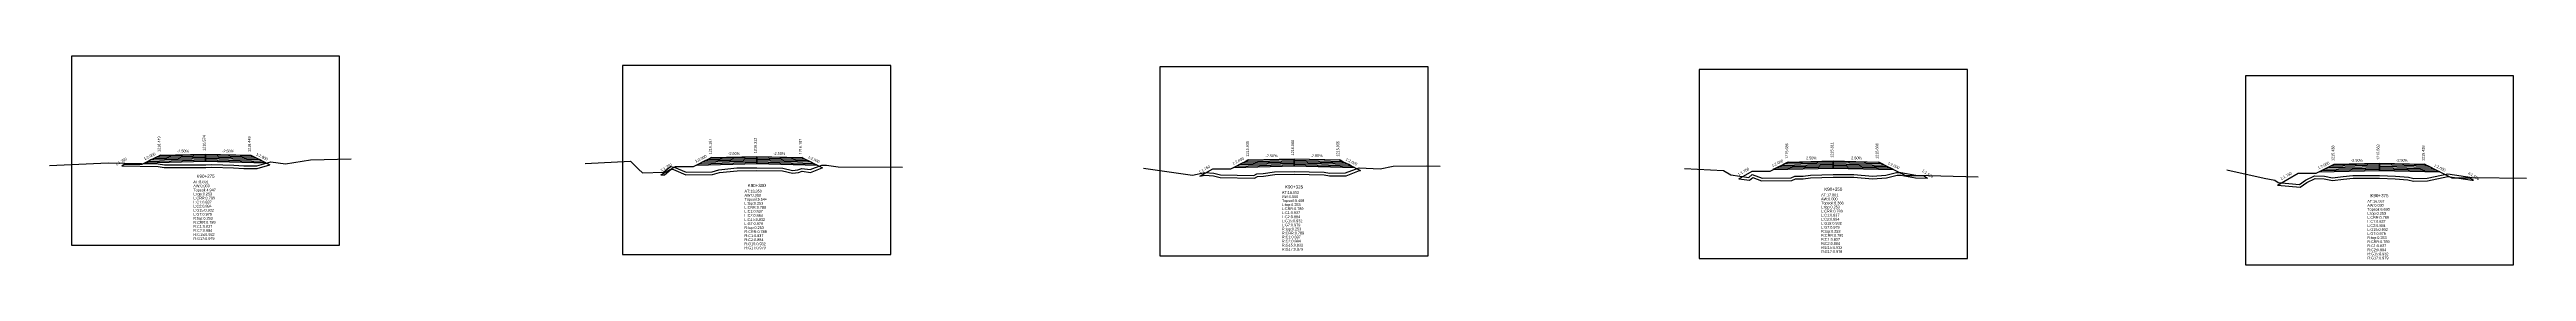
# Model space of a CAD drawing. Extents: x -7 to 78429, y 1189 to 1262.
# Drawn here: x 11349.6 to 11624, y 1204.3 to 1227.4 of the extents above; entities that cross this region are included whole.
import ezdxf
from ezdxf.enums import TextEntityAlignment as Align

# ---------------------------------------------------------------- set-up
doc = ezdxf.new("R2010")
doc.units = 0

msp = doc.modelspace()

# ---------------------------------------------------------------- linework, layer by layer
at = {"layer": 'A4_BORDER', "color": 7}
for points in [[(11352.027, 1206.438), (11381.727, 1206.438), (11381.727, 1227.438), (11352.027, 1227.438), (11352.027, 1206.438)], [(11413.076, 1205.405), (11442.776, 1205.405), (11442.776, 1226.405), (11413.076, 1226.405), (11413.076, 1205.405)], [(11472.597, 1205.256), (11502.297, 1205.256), (11502.297, 1226.256), (11472.597, 1226.256), (11472.597, 1205.256)], [(11532.326, 1204.99), (11562.026, 1204.99), (11562.026, 1225.99), (11532.326, 1225.99), (11532.326, 1204.99)], [(11592.822, 1204.287), (11622.522, 1204.287), (11622.522, 1225.287), (11592.822, 1225.287), (11592.822, 1204.287)]]:
    msp.add_lwpolyline(points, dxfattribs=at)
at = {"layer": 'CLEAR_GROUND', "color": 8}
for points in [[(11357.595, 1215.288), (11361.62, 1215.21), (11362.302, 1215.091), (11363.928, 1215.072), (11366.906, 1215.068), (11367.58, 1215.104), (11369.988, 1215.057), (11371.108, 1214.988), (11372.607, 1214.963), (11374.009, 1215.383)], [(11417.295, 1214.255), (11417.717, 1214.27), (11418.46, 1214.884), (11418.715, 1214.846), (11420.066, 1214.264), (11423.026, 1214.305), (11423.802, 1214.515), (11425.748, 1214.732), (11427.94, 1214.739), (11430.784, 1214.727), (11431.884, 1214.459), (11432.546, 1214.519), (11432.964, 1214.666), (11433.884, 1214.547), (11435.193, 1215.032), (11435.232, 1215.034)], [(11476.995, 1214.106), (11477.57, 1214.223), (11478.507, 1214.155), (11479.276, 1213.963), (11483.07, 1213.9), (11483.406, 1214.071), (11484.046, 1214.105), (11485.309, 1214.29), (11487.444, 1214.353), (11490.765, 1214.257), (11491.36, 1214.142), (11493.211, 1214.175), (11494.698, 1214.761), (11494.806, 1214.756)], [(11536.695, 1213.84), (11537.909, 1213.675), (11538.264, 1213.979), (11539.232, 1213.604), (11542.566, 1213.648), (11542.984, 1213.81), (11543.848, 1213.823), (11544.658, 1213.947), (11547.164, 1214.001), (11549.435, 1214.012), (11551.516, 1213.832), (11553.054, 1213.939), (11554.232, 1214.225), (11554.644, 1214.237), (11556.271, 1213.938), (11557.606, 1213.899)], [(11596.395, 1213.137), (11598.876, 1212.885), (11599.627, 1213.401), (11600.537, 1213.863), (11601.534, 1213.811), (11602.452, 1213.641), (11603.688, 1213.776), (11604.751, 1213.896), (11607.676, 1213.883), (11609.428, 1213.839), (11610.829, 1213.715), (11611.459, 1213.563), (11613.006, 1213.601), (11615.261, 1214.08), (11617.932, 1213.671), (11618.075, 1213.669)]]:
    msp.add_lwpolyline(points, dxfattribs=at)
at = {"layer": 'DESIGN_ROAD_TRIMMED', "color": 1}
for points in [[(11357.595, 1215.288), (11357.877, 1215.449), (11359.877, 1215.449), (11361.877, 1216.449), (11361.877, 1216.449), (11361.771, 1216.396), (11361.771, 1216.396), (11361.455, 1216.238), (11361.455, 1216.238), (11361.14, 1216.081), (11361.14, 1216.081), (11360.824, 1215.923), (11360.824, 1215.923), (11360.508, 1215.765), (11360.508, 1215.765), (11360.192, 1215.607), (11366.877, 1215.774), (11366.877, 1215.924), (11366.877, 1215.924), (11366.877, 1216.074), (11366.877, 1216.074), (11366.877, 1216.224), (11366.877, 1216.224), (11366.877, 1216.374), (11366.877, 1216.374), (11366.877, 1216.524), (11366.877, 1216.524), (11366.877, 1216.574), (11366.877, 1216.574), (11366.877, 1216.574), (11366.877, 1216.574), (11366.877, 1216.574), (11366.877, 1216.524), (11366.877, 1216.524), (11366.877, 1216.374), (11366.877, 1216.374), (11366.877, 1216.224), (11366.877, 1216.224), (11366.877, 1216.074), (11366.877, 1216.074), (11366.877, 1215.924), (11366.877, 1215.924), (11366.877, 1215.774), (11373.561, 1215.607), (11373.245, 1215.765), (11373.245, 1215.765), (11372.929, 1215.923), (11372.929, 1215.923), (11372.613, 1216.081), (11372.613, 1216.081), (11372.298, 1216.238), (11372.298, 1216.238), (11371.982, 1216.396), (11371.982, 1216.396), (11371.877, 1216.449), (11371.877, 1216.449), (11374.009, 1215.383)], [(11417.295, 1214.255), (11418.926, 1215.187), (11420.926, 1215.187), (11422.926, 1216.187), (11422.926, 1216.187), (11422.82, 1216.134), (11422.82, 1216.134), (11422.504, 1215.976), (11422.504, 1215.976), (11422.189, 1215.819), (11422.189, 1215.819), (11421.873, 1215.661), (11421.873, 1215.661), (11421.557, 1215.503), (11421.557, 1215.503), (11421.241, 1215.345), (11427.926, 1215.512), (11427.926, 1215.662), (11427.926, 1215.662), (11427.926, 1215.812), (11427.926, 1215.812), (11427.926, 1215.962), (11427.926, 1215.962), (11427.926, 1216.112), (11427.926, 1216.112), (11427.926, 1216.262), (11427.926, 1216.262), (11427.926, 1216.312), (11427.926, 1216.312), (11427.926, 1216.312), (11427.926, 1216.312), (11427.926, 1216.312), (11427.926, 1216.262), (11427.926, 1216.262), (11427.926, 1216.112), (11427.926, 1216.112), (11427.926, 1215.962), (11427.926, 1215.962), (11427.926, 1215.812), (11427.926, 1215.812), (11427.926, 1215.662), (11427.926, 1215.662), (11427.926, 1215.512), (11434.61, 1215.345), (11434.294, 1215.503), (11434.294, 1215.503), (11433.978, 1215.661), (11433.978, 1215.661), (11433.662, 1215.819), (11433.662, 1215.819), (11433.347, 1215.976), (11433.347, 1215.976), (11433.031, 1216.134), (11433.031, 1216.134), (11432.926, 1216.187), (11432.926, 1216.187), (11435.232, 1215.034)], [(11476.995, 1214.106), (11478.447, 1214.935), (11480.447, 1214.935), (11482.447, 1215.935), (11482.447, 1215.935), (11482.341, 1215.882), (11482.341, 1215.882), (11482.026, 1215.724), (11482.026, 1215.724), (11481.71, 1215.567), (11481.71, 1215.567), (11481.394, 1215.409), (11481.394, 1215.409), (11481.078, 1215.251), (11481.078, 1215.251), (11480.762, 1215.093), (11487.447, 1215.26), (11487.447, 1215.41), (11487.447, 1215.41), (11487.447, 1215.56), (11487.447, 1215.56), (11487.447, 1215.71), (11487.447, 1215.71), (11487.447, 1215.86), (11487.447, 1215.86), (11487.447, 1216.01), (11487.447, 1216.01), (11487.447, 1216.06), (11487.447, 1216.06), (11487.447, 1216.06), (11487.447, 1216.06), (11487.447, 1216.06), (11487.447, 1216.01), (11487.447, 1216.01), (11487.447, 1215.86), (11487.447, 1215.86), (11487.447, 1215.71), (11487.447, 1215.71), (11487.447, 1215.56), (11487.447, 1215.56), (11487.447, 1215.41), (11487.447, 1215.41), (11487.447, 1215.26), (11494.131, 1215.093), (11493.815, 1215.251), (11493.815, 1215.251), (11493.499, 1215.409), (11493.499, 1215.409), (11493.184, 1215.567), (11493.184, 1215.567), (11492.868, 1215.724), (11492.868, 1215.724), (11492.552, 1215.882), (11492.552, 1215.882), (11492.447, 1215.935), (11492.447, 1215.935), (11494.806, 1214.756)], [(11536.695, 1213.84), (11538.176, 1214.686), (11540.176, 1214.686), (11542.176, 1215.686), (11542.176, 1215.686), (11542.071, 1215.633), (11542.071, 1215.633), (11541.755, 1215.475), (11541.755, 1215.475), (11541.439, 1215.318), (11541.439, 1215.318), (11541.123, 1215.16), (11541.123, 1215.16), (11540.808, 1215.002), (11540.808, 1215.002), (11540.492, 1214.844), (11547.176, 1215.011), (11547.176, 1215.161), (11547.176, 1215.161), (11547.176, 1215.311), (11547.176, 1215.311), (11547.176, 1215.461), (11547.176, 1215.461), (11547.176, 1215.611), (11547.176, 1215.611), (11547.176, 1215.761), (11547.176, 1215.761), (11547.176, 1215.811), (11547.176, 1215.811), (11547.176, 1215.811), (11547.176, 1215.811), (11547.176, 1215.811), (11547.176, 1215.761), (11547.176, 1215.761), (11547.176, 1215.611), (11547.176, 1215.611), (11547.176, 1215.461), (11547.176, 1215.461), (11547.176, 1215.311), (11547.176, 1215.311), (11547.176, 1215.161), (11547.176, 1215.161), (11547.176, 1215.011), (11553.86, 1214.844), (11553.545, 1215.002), (11553.545, 1215.002), (11553.229, 1215.16), (11553.229, 1215.16), (11552.913, 1215.318), (11552.913, 1215.318), (11552.597, 1215.475), (11552.597, 1215.475), (11552.281, 1215.633), (11552.281, 1215.633), (11552.176, 1215.686), (11552.176, 1215.686), (11555.176, 1214.186), (11557.176, 1214.186), (11557.606, 1213.899)], [(11596.395, 1213.137), (11598.672, 1214.438), (11600.672, 1214.438), (11602.672, 1215.438), (11602.672, 1215.438), (11602.566, 1215.385), (11602.566, 1215.385), (11602.251, 1215.227), (11602.251, 1215.227), (11601.935, 1215.07), (11601.935, 1215.07), (11601.619, 1214.912), (11601.619, 1214.912), (11601.303, 1214.754), (11601.303, 1214.754), (11600.988, 1214.596), (11607.672, 1214.763), (11607.672, 1214.913), (11607.672, 1214.913), (11607.672, 1215.063), (11607.672, 1215.063), (11607.672, 1215.213), (11607.672, 1215.213), (11607.672, 1215.363), (11607.672, 1215.363), (11607.672, 1215.513), (11607.672, 1215.513), (11607.672, 1215.563), (11607.672, 1215.563), (11607.672, 1215.563), (11607.672, 1215.563), (11607.672, 1215.563), (11607.672, 1215.513), (11607.672, 1215.513), (11607.672, 1215.363), (11607.672, 1215.363), (11607.672, 1215.213), (11607.672, 1215.213), (11607.672, 1215.063), (11607.672, 1215.063), (11607.672, 1214.913), (11607.672, 1214.913), (11607.672, 1214.763), (11614.356, 1214.596), (11614.04, 1214.754), (11614.04, 1214.754), (11613.724, 1214.912), (11613.724, 1214.912), (11613.409, 1215.07), (11613.409, 1215.07), (11613.093, 1215.227), (11613.093, 1215.227), (11612.777, 1215.385), (11612.777, 1215.385), (11612.672, 1215.438), (11612.672, 1215.438), (11615.672, 1213.938), (11617.672, 1213.938), (11618.075, 1213.669)]]:
    msp.add_lwpolyline(points, dxfattribs=at)
at = {"layer": 'FINISHED_ROAD', "color": 2}
for points in [[(11357.877, 1215.449), (11359.877, 1215.449), (11361.877, 1216.449), (11361.877, 1216.449), (11366.877, 1216.574), (11371.877, 1216.449), (11371.877, 1216.449)], [(11418.926, 1215.187), (11420.926, 1215.187), (11422.926, 1216.187), (11422.926, 1216.187), (11427.926, 1216.312), (11432.926, 1216.187), (11432.926, 1216.187)], [(11478.447, 1214.935), (11480.447, 1214.935), (11482.447, 1215.935), (11482.447, 1215.935), (11487.447, 1216.06), (11492.447, 1215.935), (11492.447, 1215.935)], [(11538.176, 1214.686), (11540.176, 1214.686), (11542.176, 1215.686), (11542.176, 1215.686), (11547.176, 1215.811), (11552.176, 1215.686), (11552.176, 1215.686), (11555.176, 1214.186), (11557.176, 1214.186)], [(11598.672, 1214.438), (11600.672, 1214.438), (11602.672, 1215.438), (11602.672, 1215.438), (11607.672, 1215.563), (11612.672, 1215.438), (11612.672, 1215.438), (11615.672, 1213.938), (11617.672, 1213.938)]]:
    msp.add_lwpolyline(points, dxfattribs=at)
at = {"layer": 'LAYER_0', "color": 4}
for points in [[(11361.877, 1216.449), (11361.771, 1216.396), (11366.877, 1216.524), (11366.877, 1216.574)], [(11422.926, 1216.187), (11422.82, 1216.134), (11427.926, 1216.262), (11427.926, 1216.312)], [(11482.447, 1215.935), (11482.341, 1215.882), (11487.447, 1216.01), (11487.447, 1216.06)], [(11542.176, 1215.686), (11542.071, 1215.633), (11547.176, 1215.761), (11547.176, 1215.811)], [(11602.672, 1215.438), (11602.566, 1215.385), (11607.672, 1215.513), (11607.672, 1215.563)]]:
    msp.add_lwpolyline(points, dxfattribs=at)
at = {"layer": 'LAYER_1', "color": 4}
for points in [[(11361.771, 1216.396), (11361.455, 1216.238), (11366.877, 1216.374), (11366.877, 1216.524)], [(11422.82, 1216.134), (11422.504, 1215.976), (11427.926, 1216.112), (11427.926, 1216.262)], [(11482.341, 1215.882), (11482.026, 1215.724), (11487.447, 1215.86), (11487.447, 1216.01)], [(11542.071, 1215.633), (11541.755, 1215.475), (11547.176, 1215.611), (11547.176, 1215.761)], [(11602.566, 1215.385), (11602.251, 1215.227), (11607.672, 1215.363), (11607.672, 1215.513)]]:
    msp.add_lwpolyline(points, dxfattribs=at)
at = {"layer": 'LAYER_10', "color": 6}
for points in [[(11372.929, 1215.923), (11373.245, 1215.765), (11366.877, 1215.924), (11366.877, 1216.074)], [(11433.978, 1215.661), (11434.294, 1215.503), (11427.926, 1215.662), (11427.926, 1215.812)], [(11493.499, 1215.409), (11493.815, 1215.251), (11487.447, 1215.41), (11487.447, 1215.56)], [(11553.229, 1215.16), (11553.545, 1215.002), (11547.176, 1215.161), (11547.176, 1215.311)], [(11613.724, 1214.912), (11614.04, 1214.754), (11607.672, 1214.913), (11607.672, 1215.063)]]:
    msp.add_lwpolyline(points, dxfattribs=at)
at = {"layer": 'LAYER_11', "color": 6}
for points in [[(11373.245, 1215.765), (11373.561, 1215.607), (11366.877, 1215.774), (11366.877, 1215.924)], [(11434.294, 1215.503), (11434.61, 1215.345), (11427.926, 1215.512), (11427.926, 1215.662)], [(11493.815, 1215.251), (11494.131, 1215.093), (11487.447, 1215.26), (11487.447, 1215.41)], [(11553.545, 1215.002), (11553.86, 1214.844), (11547.176, 1215.011), (11547.176, 1215.161)], [(11614.04, 1214.754), (11614.356, 1214.596), (11607.672, 1214.763), (11607.672, 1214.913)]]:
    msp.add_lwpolyline(points, dxfattribs=at)
at = {"layer": 'LAYER_2', "color": 4}
for points in [[(11361.455, 1216.238), (11361.14, 1216.081), (11366.877, 1216.224), (11366.877, 1216.374)], [(11422.504, 1215.976), (11422.189, 1215.819), (11427.926, 1215.962), (11427.926, 1216.112)], [(11482.026, 1215.724), (11481.71, 1215.567), (11487.447, 1215.71), (11487.447, 1215.86)], [(11541.755, 1215.475), (11541.439, 1215.318), (11547.176, 1215.461), (11547.176, 1215.611)], [(11602.251, 1215.227), (11601.935, 1215.07), (11607.672, 1215.213), (11607.672, 1215.363)]]:
    msp.add_lwpolyline(points, dxfattribs=at)
at = {"layer": 'LAYER_3', "color": 4}
for points in [[(11361.14, 1216.081), (11360.824, 1215.923), (11366.877, 1216.074), (11366.877, 1216.224)], [(11422.189, 1215.819), (11421.873, 1215.661), (11427.926, 1215.812), (11427.926, 1215.962)], [(11481.71, 1215.567), (11481.394, 1215.409), (11487.447, 1215.56), (11487.447, 1215.71)], [(11541.439, 1215.318), (11541.123, 1215.16), (11547.176, 1215.311), (11547.176, 1215.461)], [(11601.935, 1215.07), (11601.619, 1214.912), (11607.672, 1215.063), (11607.672, 1215.213)]]:
    msp.add_lwpolyline(points, dxfattribs=at)
at = {"layer": 'LAYER_4', "color": 4}
for points in [[(11360.824, 1215.923), (11360.508, 1215.765), (11366.877, 1215.924), (11366.877, 1216.074)], [(11421.873, 1215.661), (11421.557, 1215.503), (11427.926, 1215.662), (11427.926, 1215.812)], [(11481.394, 1215.409), (11481.078, 1215.251), (11487.447, 1215.41), (11487.447, 1215.56)], [(11541.123, 1215.16), (11540.808, 1215.002), (11547.176, 1215.161), (11547.176, 1215.311)], [(11601.619, 1214.912), (11601.303, 1214.754), (11607.672, 1214.913), (11607.672, 1215.063)]]:
    msp.add_lwpolyline(points, dxfattribs=at)
at = {"layer": 'LAYER_5', "color": 4}
for points in [[(11360.508, 1215.765), (11360.192, 1215.607), (11366.877, 1215.774), (11366.877, 1215.924)], [(11421.557, 1215.503), (11421.241, 1215.345), (11427.926, 1215.512), (11427.926, 1215.662)], [(11481.078, 1215.251), (11480.762, 1215.093), (11487.447, 1215.26), (11487.447, 1215.41)], [(11540.808, 1215.002), (11540.492, 1214.844), (11547.176, 1215.011), (11547.176, 1215.161)], [(11601.303, 1214.754), (11600.988, 1214.596), (11607.672, 1214.763), (11607.672, 1214.913)]]:
    msp.add_lwpolyline(points, dxfattribs=at)
at = {"layer": 'LAYER_6', "color": 6}
for points in [[(11371.877, 1216.449), (11371.982, 1216.396), (11366.877, 1216.524), (11366.877, 1216.574)], [(11432.926, 1216.187), (11433.031, 1216.134), (11427.926, 1216.262), (11427.926, 1216.312)], [(11492.447, 1215.935), (11492.552, 1215.882), (11487.447, 1216.01), (11487.447, 1216.06)], [(11552.176, 1215.686), (11552.281, 1215.633), (11547.176, 1215.761), (11547.176, 1215.811)], [(11612.672, 1215.438), (11612.777, 1215.385), (11607.672, 1215.513), (11607.672, 1215.563)]]:
    msp.add_lwpolyline(points, dxfattribs=at)
at = {"layer": 'LAYER_7', "color": 6}
for points in [[(11371.982, 1216.396), (11372.298, 1216.238), (11366.877, 1216.374), (11366.877, 1216.524)], [(11433.031, 1216.134), (11433.347, 1215.976), (11427.926, 1216.112), (11427.926, 1216.262)], [(11492.552, 1215.882), (11492.868, 1215.724), (11487.447, 1215.86), (11487.447, 1216.01)], [(11552.281, 1215.633), (11552.597, 1215.475), (11547.176, 1215.611), (11547.176, 1215.761)], [(11612.777, 1215.385), (11613.093, 1215.227), (11607.672, 1215.363), (11607.672, 1215.513)]]:
    msp.add_lwpolyline(points, dxfattribs=at)
at = {"layer": 'LAYER_8', "color": 6}
for points in [[(11372.298, 1216.238), (11372.613, 1216.081), (11366.877, 1216.224), (11366.877, 1216.374)], [(11433.347, 1215.976), (11433.662, 1215.819), (11427.926, 1215.962), (11427.926, 1216.112)], [(11492.868, 1215.724), (11493.184, 1215.567), (11487.447, 1215.71), (11487.447, 1215.86)], [(11552.597, 1215.475), (11552.913, 1215.318), (11547.176, 1215.461), (11547.176, 1215.611)], [(11613.093, 1215.227), (11613.409, 1215.07), (11607.672, 1215.213), (11607.672, 1215.363)]]:
    msp.add_lwpolyline(points, dxfattribs=at)
at = {"layer": 'LAYER_9', "color": 6}
for points in [[(11372.613, 1216.081), (11372.929, 1215.923), (11366.877, 1216.074), (11366.877, 1216.224)], [(11433.662, 1215.819), (11433.978, 1215.661), (11427.926, 1215.812), (11427.926, 1215.962)], [(11493.184, 1215.567), (11493.499, 1215.409), (11487.447, 1215.56), (11487.447, 1215.71)], [(11552.913, 1215.318), (11553.229, 1215.16), (11547.176, 1215.311), (11547.176, 1215.461)], [(11613.409, 1215.07), (11613.724, 1214.912), (11607.672, 1215.063), (11607.672, 1215.213)]]:
    msp.add_lwpolyline(points, dxfattribs=at)
at = {"layer": 'NATURAL_GROUND', "color": 3}
for points in [[(11349.599, 1215.302), (11356.082, 1215.618), (11361.649, 1215.509), (11362.33, 1215.391), (11363.93, 1215.372), (11366.899, 1215.368), (11367.575, 1215.404), (11370.001, 1215.357), (11371.12, 1215.288), (11372.566, 1215.264), (11374.103, 1215.724), (11375.731, 1215.493), (11378.517, 1215.932), (11383.004, 1216.03)], [(11408.936, 1215.53), (11413.931, 1215.775), (11414.847, 1214.904), (11415.284, 1214.488), (11417.605, 1214.566), (11418.372, 1215.2), (11418.798, 1215.137), (11420.126, 1214.565), (11422.984, 1214.604), (11423.746, 1214.811), (11425.731, 1215.032), (11427.941, 1215.039), (11430.821, 1215.027), (11431.907, 1214.762), (11432.482, 1214.814), (11432.932, 1214.973), (11433.85, 1214.854), (11435.132, 1215.329), (11435.651, 1215.357), (11436.946, 1215.157), (11444.071, 1215.108)], [(11470.765, 1215.019), (11476.187, 1214.247), (11477.551, 1214.525), (11478.555, 1214.452), (11479.316, 1214.262), (11483.001, 1214.201), (11483.327, 1214.367), (11484.017, 1214.404), (11485.283, 1214.589), (11487.444, 1214.653), (11490.798, 1214.556), (11491.386, 1214.443), (11493.152, 1214.474), (11494.649, 1215.064), (11496.992, 1214.944), (11498.437, 1215.24), (11502.122, 1215.288), (11503.64, 1215.228)], [(11530.709, 1214.987), (11535.011, 1214.736), (11535.84, 1214.259), (11537.816, 1213.99), (11538.205, 1214.323), (11539.286, 1213.905), (11542.508, 1213.947), (11542.926, 1214.109), (11543.823, 1214.123), (11544.632, 1214.247), (11547.16, 1214.301), (11549.447, 1214.312), (11551.518, 1214.133), (11553.008, 1214.237), (11554.192, 1214.524), (11554.667, 1214.538), (11556.303, 1214.237), (11563.24, 1214.036)], [(11590.761, 1214.817), (11594.89, 1213.901), (11596.071, 1213.663), (11596.442, 1213.434), (11598.797, 1213.195), (11599.474, 1213.66), (11600.473, 1214.167), (11601.57, 1214.11), (11602.464, 1213.944), (11603.655, 1214.074), (11604.735, 1214.196), (11607.681, 1214.183), (11609.445, 1214.139), (11610.878, 1214.012), (11611.491, 1213.864), (11612.971, 1213.9), (11615.253, 1214.385), (11617.957, 1213.971), (11623.953, 1213.89)]]:
    msp.add_lwpolyline(points, dxfattribs=at)
at = {"layer": 'STRUCTURE_LEFT', "color": 4}
for points in [[(11361.877, 1216.449), (11361.771, 1216.396), (11361.771, 1216.396), (11361.455, 1216.238), (11361.455, 1216.238), (11361.14, 1216.081), (11361.14, 1216.081), (11360.824, 1215.923), (11360.824, 1215.923), (11360.508, 1215.765), (11360.508, 1215.765), (11360.192, 1215.607), (11366.877, 1215.774), (11366.877, 1215.924), (11366.877, 1215.924), (11366.877, 1216.074), (11366.877, 1216.074), (11366.877, 1216.224), (11366.877, 1216.224), (11366.877, 1216.374), (11366.877, 1216.374), (11366.877, 1216.524), (11366.877, 1216.524), (11366.877, 1216.574), (11366.877, 1216.574)], [(11422.926, 1216.187), (11422.82, 1216.134), (11422.82, 1216.134), (11422.504, 1215.976), (11422.504, 1215.976), (11422.189, 1215.819), (11422.189, 1215.819), (11421.873, 1215.661), (11421.873, 1215.661), (11421.557, 1215.503), (11421.557, 1215.503), (11421.241, 1215.345), (11427.926, 1215.512), (11427.926, 1215.662), (11427.926, 1215.662), (11427.926, 1215.812), (11427.926, 1215.812), (11427.926, 1215.962), (11427.926, 1215.962), (11427.926, 1216.112), (11427.926, 1216.112), (11427.926, 1216.262), (11427.926, 1216.262), (11427.926, 1216.312), (11427.926, 1216.312)], [(11482.447, 1215.935), (11482.341, 1215.882), (11482.341, 1215.882), (11482.026, 1215.724), (11482.026, 1215.724), (11481.71, 1215.567), (11481.71, 1215.567), (11481.394, 1215.409), (11481.394, 1215.409), (11481.078, 1215.251), (11481.078, 1215.251), (11480.762, 1215.093), (11487.447, 1215.26), (11487.447, 1215.41), (11487.447, 1215.41), (11487.447, 1215.56), (11487.447, 1215.56), (11487.447, 1215.71), (11487.447, 1215.71), (11487.447, 1215.86), (11487.447, 1215.86), (11487.447, 1216.01), (11487.447, 1216.01), (11487.447, 1216.06), (11487.447, 1216.06)], [(11542.176, 1215.686), (11542.071, 1215.633), (11542.071, 1215.633), (11541.755, 1215.475), (11541.755, 1215.475), (11541.439, 1215.318), (11541.439, 1215.318), (11541.123, 1215.16), (11541.123, 1215.16), (11540.808, 1215.002), (11540.808, 1215.002), (11540.492, 1214.844), (11547.176, 1215.011), (11547.176, 1215.161), (11547.176, 1215.161), (11547.176, 1215.311), (11547.176, 1215.311), (11547.176, 1215.461), (11547.176, 1215.461), (11547.176, 1215.611), (11547.176, 1215.611), (11547.176, 1215.761), (11547.176, 1215.761), (11547.176, 1215.811), (11547.176, 1215.811)], [(11602.672, 1215.438), (11602.566, 1215.385), (11602.566, 1215.385), (11602.251, 1215.227), (11602.251, 1215.227), (11601.935, 1215.07), (11601.935, 1215.07), (11601.619, 1214.912), (11601.619, 1214.912), (11601.303, 1214.754), (11601.303, 1214.754), (11600.988, 1214.596), (11607.672, 1214.763), (11607.672, 1214.913), (11607.672, 1214.913), (11607.672, 1215.063), (11607.672, 1215.063), (11607.672, 1215.213), (11607.672, 1215.213), (11607.672, 1215.363), (11607.672, 1215.363), (11607.672, 1215.513), (11607.672, 1215.513), (11607.672, 1215.563), (11607.672, 1215.563)]]:
    msp.add_lwpolyline(points, dxfattribs=at)
at = {"layer": 'STRUCTURE_RIGHT', "color": 6}
for points in [[(11366.877, 1216.574), (11366.877, 1216.574), (11366.877, 1216.524), (11366.877, 1216.524), (11366.877, 1216.374), (11366.877, 1216.374), (11366.877, 1216.224), (11366.877, 1216.224), (11366.877, 1216.074), (11366.877, 1216.074), (11366.877, 1215.924), (11366.877, 1215.924), (11366.877, 1215.774), (11373.561, 1215.607), (11373.245, 1215.765), (11373.245, 1215.765), (11372.929, 1215.923), (11372.929, 1215.923), (11372.613, 1216.081), (11372.613, 1216.081), (11372.298, 1216.238), (11372.298, 1216.238), (11371.982, 1216.396), (11371.982, 1216.396), (11371.877, 1216.449)], [(11427.926, 1216.312), (11427.926, 1216.312), (11427.926, 1216.262), (11427.926, 1216.262), (11427.926, 1216.112), (11427.926, 1216.112), (11427.926, 1215.962), (11427.926, 1215.962), (11427.926, 1215.812), (11427.926, 1215.812), (11427.926, 1215.662), (11427.926, 1215.662), (11427.926, 1215.512), (11434.61, 1215.345), (11434.294, 1215.503), (11434.294, 1215.503), (11433.978, 1215.661), (11433.978, 1215.661), (11433.662, 1215.819), (11433.662, 1215.819), (11433.347, 1215.976), (11433.347, 1215.976), (11433.031, 1216.134), (11433.031, 1216.134), (11432.926, 1216.187)], [(11487.447, 1216.06), (11487.447, 1216.06), (11487.447, 1216.01), (11487.447, 1216.01), (11487.447, 1215.86), (11487.447, 1215.86), (11487.447, 1215.71), (11487.447, 1215.71), (11487.447, 1215.56), (11487.447, 1215.56), (11487.447, 1215.41), (11487.447, 1215.41), (11487.447, 1215.26), (11494.131, 1215.093), (11493.815, 1215.251), (11493.815, 1215.251), (11493.499, 1215.409), (11493.499, 1215.409), (11493.184, 1215.567), (11493.184, 1215.567), (11492.868, 1215.724), (11492.868, 1215.724), (11492.552, 1215.882), (11492.552, 1215.882), (11492.447, 1215.935)], [(11547.176, 1215.811), (11547.176, 1215.811), (11547.176, 1215.761), (11547.176, 1215.761), (11547.176, 1215.611), (11547.176, 1215.611), (11547.176, 1215.461), (11547.176, 1215.461), (11547.176, 1215.311), (11547.176, 1215.311), (11547.176, 1215.161), (11547.176, 1215.161), (11547.176, 1215.011), (11553.86, 1214.844), (11553.545, 1215.002), (11553.545, 1215.002), (11553.229, 1215.16), (11553.229, 1215.16), (11552.913, 1215.318), (11552.913, 1215.318), (11552.597, 1215.475), (11552.597, 1215.475), (11552.281, 1215.633), (11552.281, 1215.633), (11552.176, 1215.686)], [(11607.672, 1215.563), (11607.672, 1215.563), (11607.672, 1215.513), (11607.672, 1215.513), (11607.672, 1215.363), (11607.672, 1215.363), (11607.672, 1215.213), (11607.672, 1215.213), (11607.672, 1215.063), (11607.672, 1215.063), (11607.672, 1214.913), (11607.672, 1214.913), (11607.672, 1214.763), (11614.356, 1214.596), (11614.04, 1214.754), (11614.04, 1214.754), (11613.724, 1214.912), (11613.724, 1214.912), (11613.409, 1215.07), (11613.409, 1215.07), (11613.093, 1215.227), (11613.093, 1215.227), (11612.777, 1215.385), (11612.777, 1215.385), (11612.672, 1215.438)]]:
    msp.add_lwpolyline(points, dxfattribs=at)

# ---------------------------------------------------------------- texts
at = {"layer": 'INFO_TEXT'}
for s, p in [('AT:8.691', (11365.527, 1213.338)), ('AW:0.000', (11365.527, 1212.888)), ('Topsoil:4.947', (11365.527, 1212.438)), ('L:top:0.253', (11365.527, 1211.988)), ('L:CRR:0.789', (11365.527, 1211.538)), ('L:C1:0.837', (11365.527, 1211.088)), ('L:C2:0.884', (11365.527, 1210.638)), ('L:G15:0.932', (11365.527, 1210.188)), ('L:G7:0.979', (11365.527, 1209.738)), ('AT:13.350', (11426.576, 1212.305)), ('AW:0.000', (11426.576, 1211.855)), ('Topsoil:5.544', (11426.576, 1211.405)), ('L:top:0.253', (11426.576, 1210.955)), ('L:CRR:0.789', (11426.576, 1210.505)), ('L:C1:0.837', (11426.576, 1210.055)), ('L:C2:0.884', (11426.576, 1209.605)), ('AT:16.052', (11486.097, 1212.156)), ('AW:0.000', (11486.097, 1211.706)), ('Topsoil:5.409', (11486.097, 1211.256)), ('L:top:0.253', (11486.097, 1210.806)), ('L:CRR:0.789', (11486.097, 1210.356)), ('L:C1:0.837', (11486.097, 1209.906)), ('AT:17.801', (11545.826, 1211.89)), ('AW:0.000', (11545.826, 1211.44)), ('Topsoil:6.368', (11545.826, 1210.99)), ('L:top:0.253', (11545.826, 1210.54)), ('L:CRR:0.789', (11545.826, 1210.09)), ('L:C1:0.837', (11545.826, 1209.64)), ('AT:16.687', (11606.322, 1211.187)), ('AW:0.030', (11606.322, 1210.737)), ('Topsoil:6.630', (11606.322, 1210.287)), ('L:top:0.253', (11606.322, 1209.837)), ('R:top:0.253', (11365.527, 1209.288)), ('R:CRR:0.789', (11365.527, 1208.838)), ('R:C1:0.837', (11365.527, 1208.388)), ('R:C2:0.884', (11365.527, 1207.938)), ('R:G15:0.932', (11365.527, 1207.488)), ('R:G17:0.979', (11365.527, 1207.038)), ('L:G15:0.932', (11426.576, 1209.155)), ('L:G7:0.979', (11426.576, 1208.705)), ('R:top:0.253', (11426.576, 1208.255)), ('R:CRR:0.789', (11426.576, 1207.805)), ('R:C1:0.837', (11426.576, 1207.355)), ('R:C2:0.884', (11426.576, 1206.905)), ('L:C2:0.884', (11486.097, 1209.456)), ('L:G15:0.932', (11486.097, 1209.006)), ('L:G7:0.979', (11486.097, 1208.556)), ('R:top:0.253', (11486.097, 1208.106)), ('R:CRR:0.789', (11486.097, 1207.656)), ('R:C1:0.837', (11486.097, 1207.206)), ('L:C2:0.884', (11545.826, 1209.19)), ('L:G15:0.932', (11545.826, 1208.74)), ('L:G7:0.979', (11545.826, 1208.29)), ('R:top:0.253', (11545.826, 1207.84)), ('R:CRR:0.789', (11545.826, 1207.39)), ('R:C1:0.837', (11545.826, 1206.94)), ('L:CRR:0.789', (11606.322, 1209.387)), ('L:C1:0.837', (11606.322, 1208.937)), ('L:C2:0.884', (11606.322, 1208.487)), ('L:G15:0.932', (11606.322, 1208.037)), ('L:G7:0.979', (11606.322, 1207.587)), ('R:top:0.253', (11606.322, 1207.137)), ('R:G15:0.932', (11426.576, 1206.455)), ('R:G17:0.979', (11426.576, 1206.005)), ('R:C2:0.884', (11486.097, 1206.756)), ('R:G15:0.932', (11486.097, 1206.306)), ('R:G17:0.979', (11486.097, 1205.856)), ('R:C2:0.884', (11545.826, 1206.49)), ('R:G15:0.932', (11545.826, 1206.04)), ('R:G17:0.979', (11545.826, 1205.59)), ('R:CRR:0.789', (11606.322, 1206.687)), ('R:C1:0.837', (11606.322, 1206.237)), ('R:C2:0.884', (11606.322, 1205.787)), ('R:G15:0.932', (11606.322, 1205.337)), ('R:G17:0.979', (11606.322, 1204.887))]:
    msp.add_text(s, height=0.3, dxfattribs=at).set_placement(p)
at = {"layer": 'LEFT_TEXT_H'}
for s, p in [('1216.449', (11361.877, 1216.809)), ('1216.187', (11422.926, 1216.547)), ('1215.935', (11482.447, 1216.295)), ('1215.686', (11542.176, 1216.046)), ('1215.438', (11602.672, 1215.798))]:
    msp.add_text(s, height=0.3, rotation=90, dxfattribs=at).set_placement(p)
at = {"layer": 'POINT_TEXT_H'}
for s, p in [('1216.574', (11366.877, 1216.934)), ('1216.312', (11427.926, 1216.672)), ('1216.060', (11487.447, 1216.42)), ('1215.811', (11547.176, 1216.171)), ('1215.563', (11607.672, 1215.923))]:
    msp.add_text(s, height=0.3, rotation=90, dxfattribs=at).set_placement(p)
at = {"layer": 'RIGHT_TEXT_H'}
for s, p in [('1216.449', (11371.877, 1216.809)), ('1216.187', (11432.926, 1216.547)), ('1215.935', (11492.447, 1216.295)), ('1215.686', (11552.176, 1216.046)), ('1215.438', (11612.672, 1215.798))]:
    msp.add_text(s, height=0.3, rotation=90, dxfattribs=at).set_placement(p)
at = {"layer": 'SLOPE_left'}
for s, rotation, p in [('1:1.750', 29.745, (11357.647, 1215.525)), ('1:2.000', 26.565, (11360.796, 1216.11)), ('1:1.750', 29.745, (11418.021, 1214.878)), ('1:2.000', 26.565, (11421.845, 1215.848)), ('1:2.000', 26.565, (11481.366, 1215.596)), ('1:2.000', 26.565, (11541.096, 1215.347)), ('1:2.000', 26.565, (11601.591, 1215.099)), ('1:1.750', 29.745, (11477.632, 1214.677)), ('1:1.750', 29.745, (11537.346, 1214.419)), ('1:1.750', 29.745, (11597.444, 1213.944))]:
    msp.add_text(s, height=0.3, rotation=rotation, dxfattribs=at).set_placement(p, align=Align.BOTTOM_CENTER)
at = {"layer": 'SLOPE_right'}
for s, rotation, p in [('1:2.000', -26.565, (11373.023, 1216.077)), ('1:2.000', -26.565, (11434.159, 1215.771)), ('1:2.000', -26.565, (11493.707, 1215.506)), ('1:2.000', -26.565, (11553.757, 1215.097)), ('1:2.000', -26.565, (11614.252, 1214.849)), ('1:1.500', -33.69, (11557.491, 1214.192)), ('1:1.500', -33.69, (11617.973, 1213.953))]:
    msp.add_text(s, height=0.3, rotation=rotation, dxfattribs=at).set_placement(p, align=Align.BOTTOM_CENTER)
at = {"layer": 'SLOPE_TEXT'}
for p in [(11364.377, 1216.752), (11369.377, 1216.752), (11425.426, 1216.489), (11430.426, 1216.489), (11484.947, 1216.237), (11489.947, 1216.237), (11544.676, 1215.988), (11549.676, 1215.988), (11605.172, 1215.741), (11610.172, 1215.741)]:
    msp.add_text('-2.50%', height=0.3, dxfattribs=at).set_placement(p, align=Align.CENTER)
at = {"layer": 'STATION_TITLE'}
for s, p in [('K90+275', (11366.877, 1213.938)), ('K90+300', (11427.926, 1212.905)), ('K90+325', (11487.447, 1212.756)), ('K90+350', (11547.176, 1212.49)), ('K90+375', (11607.672, 1211.787))]:
    msp.add_text(s, height=0.36, dxfattribs=at).set_placement(p, align=Align.CENTER)

doc.saveas('drawing.dxf')
